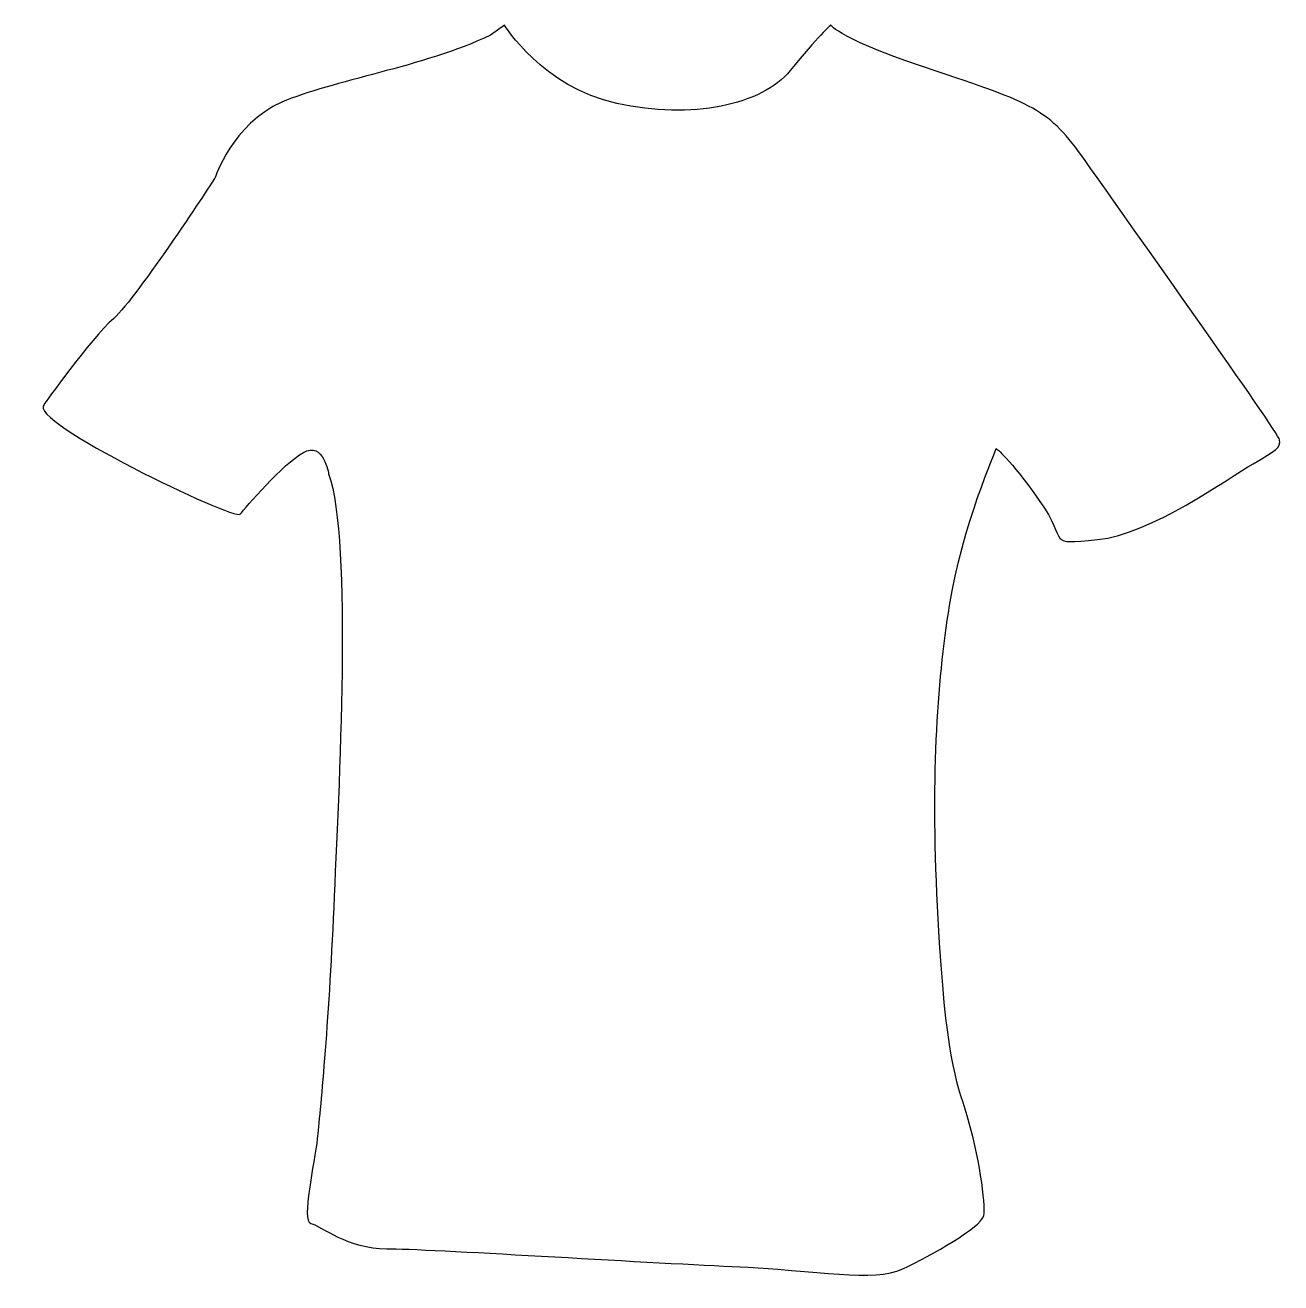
# Model space of a CAD drawing. Header units: centimetres. Extents: x -9.2 to 9, y -9.2 to 9.1.
import ezdxf

# ---------------------------------------------------------------- set-up
doc = ezdxf.new("R2010")
doc.units = ezdxf.units.CM
doc.header["$MEASUREMENT"] = 0
doc.layers.add('Camada 1', color=7, linetype='Continuous')

msp = doc.modelspace()

# ---------------------------------------------------------------- linework, layer by layer
at = {"layer": 'Camada 1'}
msp.add_open_spline([(-8.96555, 3.57292), (-8.96555, 3.57292), (-8.30433, 4.50968), (-7.95529, 4.82204), (-7.95529, 4.82204), (-7.60625, 5.13404), (-6.48585, 6.86079), (-6.48585, 6.86079), (-6.48585, 6.86079), (-6.48585, 6.86079), (-6.22873, 7.65057), (-5.51226, 7.96275), (-5.51226, 7.96275), (-4.79598, 8.27512), (-3.45512, 8.47718), (-2.4817, 8.93634), (-2.4817, 8.93634), (-2.4817, 8.93634), (-2.27969, 9.08334), (-2.27969, 9.08334), (-2.27969, 9.08334), (-2.27969, 9.08334), (-1.72862, 8.18323), (-0.64486, 7.94452), (-0.64486, 7.94452), (0.43887, 7.70563), (1.46755, 7.9261), (1.87165, 8.42212), (1.87165, 8.42212), (2.27556, 8.91795), (2.45939, 9.08334), (2.45939, 9.08334), (2.45939, 9.08334), (2.45939, 9.08334), (2.56972, 8.88128), (4.02072, 8.40368), (4.02072, 8.40368), (5.47172, 7.92611), (5.65534, 7.83438), (6.20642, 7.04441), (6.20642, 7.04441), (6.75749, 6.25463), (8.96166, 3.16882), (8.98005, 3.05849), (8.98005, 3.05849), (8.99847, 2.94834), (8.94322, 2.9117), (8.59418, 2.70964), (8.59418, 2.70964), (8.24533, 2.50758), (7.10637, 1.68097), (6.3348, 1.60747), (6.3348, 1.60747), (5.56362, 1.534), (5.93086, 1.55222), (5.49012, 2.1768), (5.49012, 2.1768), (5.04919, 2.80135), (4.86557, 2.92994), (4.86557, 2.92994), (4.86557, 2.92994), (4.86557, 2.92994), (4.36956, 1.79112), (4.18591, 0.6523), (4.18591, 0.6523), (4.00229, -0.48649), (3.91037, -1.90066), (4.0207, -3.90274), (4.0207, -3.90274), (4.13085, -5.905), (4.27782, -6.23562), (4.44324, -6.76828), (4.44324, -6.76828), (4.60845, -7.30094), (4.71857, -8.05408), (4.68192, -8.21947), (4.68192, -8.21947), (4.64525, -8.3847), (3.92878, -8.7888), (3.50627, -8.99084), (3.50627, -8.99084), (3.08392, -9.1929), (2.29398, -9.00907), (1.02657, -8.95398), (1.02657, -8.95398), (-0.24078, -8.89892), (-3.41851, -8.69686), (-3.98784, -8.69686), (-3.98784, -8.69686), (-4.55733, -8.69686), (-4.94304, -8.36626), (-5.09001, -8.32959), (-5.09001, -8.32959), (-5.2368, -8.29276), (-5.03476, -7.44792), (-4.99809, -7.09888), (-4.99809, -7.09888), (-4.96123, -6.74984), (-4.8327, -5.44579), (-4.75938, -3.73751), (-4.75938, -3.73751), (-4.68591, -2.02936), (-4.48384, 1.58929), (-4.83285, 2.5627), (-4.83285, 2.5627), (-4.83285, 2.5627), (-4.90635, 3.0403), (-5.20012, 2.87507), (-5.20012, 2.87507), (-5.49407, 2.70968), (-6.04515, 2.06669), (-6.11846, 1.97496), (-6.11846, 1.97496), (-6.19193, 1.88303), (-9.24112, 3.33421), (-8.96555, 3.57292)], degree=3, knots=[0, 0, 0, 0, 0.03333333, 0.03333333, 0.03333333, 0.03333333, 0.06666667, 0.06666667, 0.06666667, 0.06666667, 0.1, 0.1, 0.1, 0.1, 0.13333333, 0.13333333, 0.13333333, 0.13333333, 0.16666667, 0.16666667, 0.16666667, 0.16666667, 0.2, 0.2, 0.2, 0.2, 0.23333333, 0.23333333, 0.23333333, 0.23333333, 0.26666667, 0.26666667, 0.26666667, 0.26666667, 0.3, 0.3, 0.3, 0.3, 0.33333333, 0.33333333, 0.33333333, 0.33333333, 0.36666667, 0.36666667, 0.36666667, 0.36666667, 0.4, 0.4, 0.4, 0.4, 0.43333333, 0.43333333, 0.43333333, 0.43333333, 0.46666667, 0.46666667, 0.46666667, 0.46666667, 0.5, 0.5, 0.5, 0.5, 0.53333333, 0.53333333, 0.53333333, 0.53333333, 0.56666667, 0.56666667, 0.56666667, 0.56666667, 0.6, 0.6, 0.6, 0.6, 0.63333333, 0.63333333, 0.63333333, 0.63333333, 0.66666667, 0.66666667, 0.66666667, 0.66666667, 0.7, 0.7, 0.7, 0.7, 0.73333333, 0.73333333, 0.73333333, 0.73333333, 0.76666667, 0.76666667, 0.76666667, 0.76666667, 0.8, 0.8, 0.8, 0.8, 0.83333333, 0.83333333, 0.83333333, 0.83333333, 0.86666667, 0.86666667, 0.86666667, 0.86666667, 0.9, 0.9, 0.9, 0.9, 0.93333333, 0.93333333, 0.93333333, 0.93333333, 1, 1, 1, 1], dxfattribs=at)

doc.saveas('drawing.dxf')
